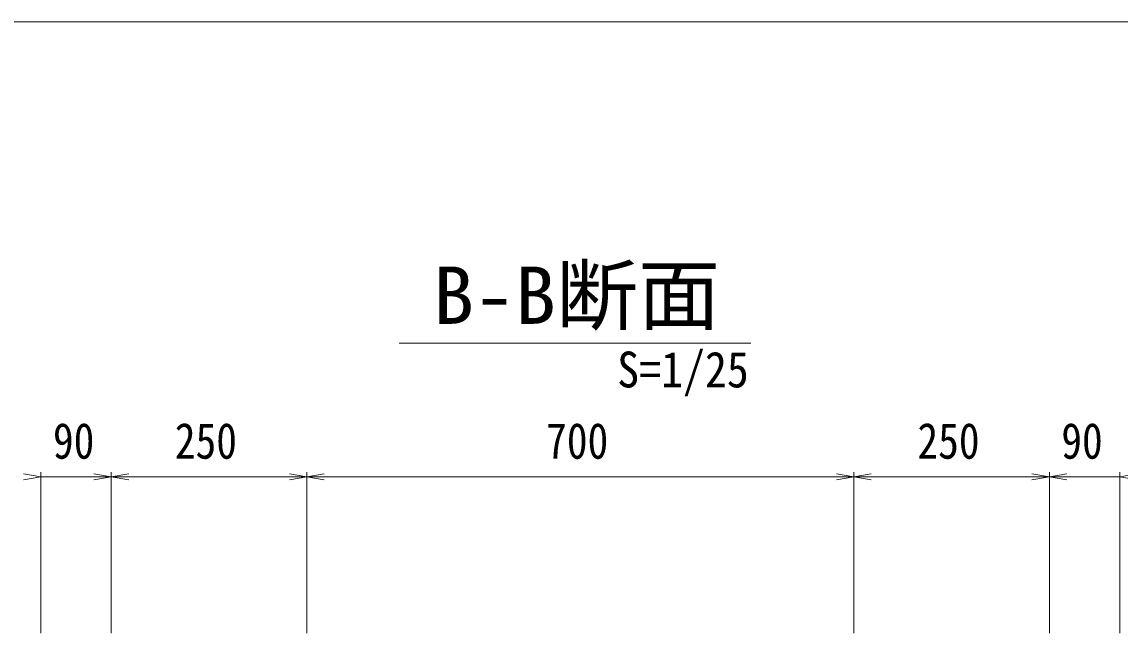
# Model space of a CAD drawing. Units: millimetres at full size, sheet at 1:25. Extents: x -4925 to 5056, y -3512 to 3512.
# Drawn here: x 2942 to 4347, y 2716 to 3512 of the extents above; entities that cross this region are included whole.
import ezdxf
from ezdxf.enums import TextEntityAlignment as Align

# ---------------------------------------------------------------- set-up
doc = ezdxf.new("R2010")
doc.units = ezdxf.units.MM
doc.header["$LTSCALE"] = 25
doc.layers.add('0-7_文字', color=3, linetype='Continuous')
doc.layers.add('0-C_ﾚｲﾔ13', color=3, linetype='Continuous', lineweight=13)
doc.layers.add('0-E_寸法', color=3, linetype='Continuous', lineweight=13)
doc.styles.add('ＭＳ ゴシック', font='')
doc.styles.get('ＭＳ ゴシック').set_extended_font_data('MS Gothic')

# ---------------------------------------------------------------- blocks, each defined once
blk = doc.blocks.new('open_arrow')
at = {"color": 0, "linetype": 'Continuous', "lineweight": -2}
blk.add_lwpolyline([(7.5, 1.25), (0, 0), (7.5, -1.25)], dxfattribs=at)

msp = doc.modelspace()

# ---------------------------------------------------------------- linework, layer by layer
at = {"layer": '0-C_ﾚｲﾔ13'}
for p, q in [((3424.8, 3101.77), (3874.8, 3101.77)), ((2966.48, 2730.79), (2966.48, 2936.79)), ((3056.48, 2730.79), (3056.48, 2936.79)), ((3306.48, 2730.79), (3306.48, 2936.79)), ((4006.48, 2730.79), (4006.48, 2936.79)), ((4256.48, 2730.79), (4256.48, 2936.79)), ((4346.48, 2730.79), (4346.48, 2936.79)), ((2966.48, 2930.79), (3056.48, 2930.79)), ((3056.48, 2930.79), (3306.48, 2930.79)), ((3306.48, 2930.79), (4006.48, 2930.79)), ((4006.48, 2930.79), (4346.48, 2930.79)), ((4256.48, 2930.79), (4346.48, 2930.79))]:
    msp.add_line(p, q, dxfattribs=at)
msp.add_lwpolyline([(5050, 3512.5), (-4925, 3512.5), (-4925, -3512.5), (5050, -3512.5)], close=True, dxfattribs=at)
at = {"layer": '0-E_寸法'}
for p, q in [((2966.48, 2930.79), (3056.48, 2930.79)), ((3056.48, 2930.79), (3306.48, 2930.79)), ((3306.48, 2930.79), (4006.48, 2930.79)), ((4006.48, 2930.79), (4256.48, 2930.79)), ((4256.48, 2930.79), (4346.48, 2930.79))]:
    msp.add_line(p, q, dxfattribs=at)

# ---------------------------------------------------------------- block references
at = {"layer": '0-E_寸法', "xscale": 2.96, "yscale": 2.96, "rotation": 180}
for p in [(2966.48, 2930.79), (3056.48, 2930.79), (3306.48, 2930.79), (4006.48, 2930.79), (4256.48, 2930.79)]:
    msp.add_blockref('open_arrow', p, dxfattribs=at)
at = {"layer": '0-E_寸法', "xscale": 2.96, "yscale": 2.96}
for p in [(3056.48, 2930.79), (3306.48, 2930.79), (4006.48, 2930.79), (4256.48, 2930.79), (4346.48, 2930.79)]:
    msp.add_blockref('open_arrow', p, dxfattribs=at)

# ---------------------------------------------------------------- texts
at = {"layer": '0-7_文字', "style": 'ＭＳ ゴシック'}
for s, height, width, p in [('B-B断面', 73.31, 1.05, (3468.14, 3104.41)), ('S=1/25', 45.82, 0.9, (3703.67, 3031.32))]:
    msp.add_text(s, height=height, dxfattribs=dict(at, width=width)).set_placement(p, align=Align.BOTTOM_LEFT)
at = {"layer": '0-E_寸法', "style": 'ＭＳ ゴシック', "width": 0.85}
for s, p in [('90', (2981.79, 2940.17)), ('250', (3137.73, 2940.17)), ('700', (3612.73, 2940.17)), ('250', (4087.73, 2940.17)), ('90', (4271.79, 2940.17))]:
    msp.add_text(s, height=45.82, dxfattribs=at).set_placement(p, align=Align.BOTTOM_LEFT)

doc.saveas('drawing.dxf')
